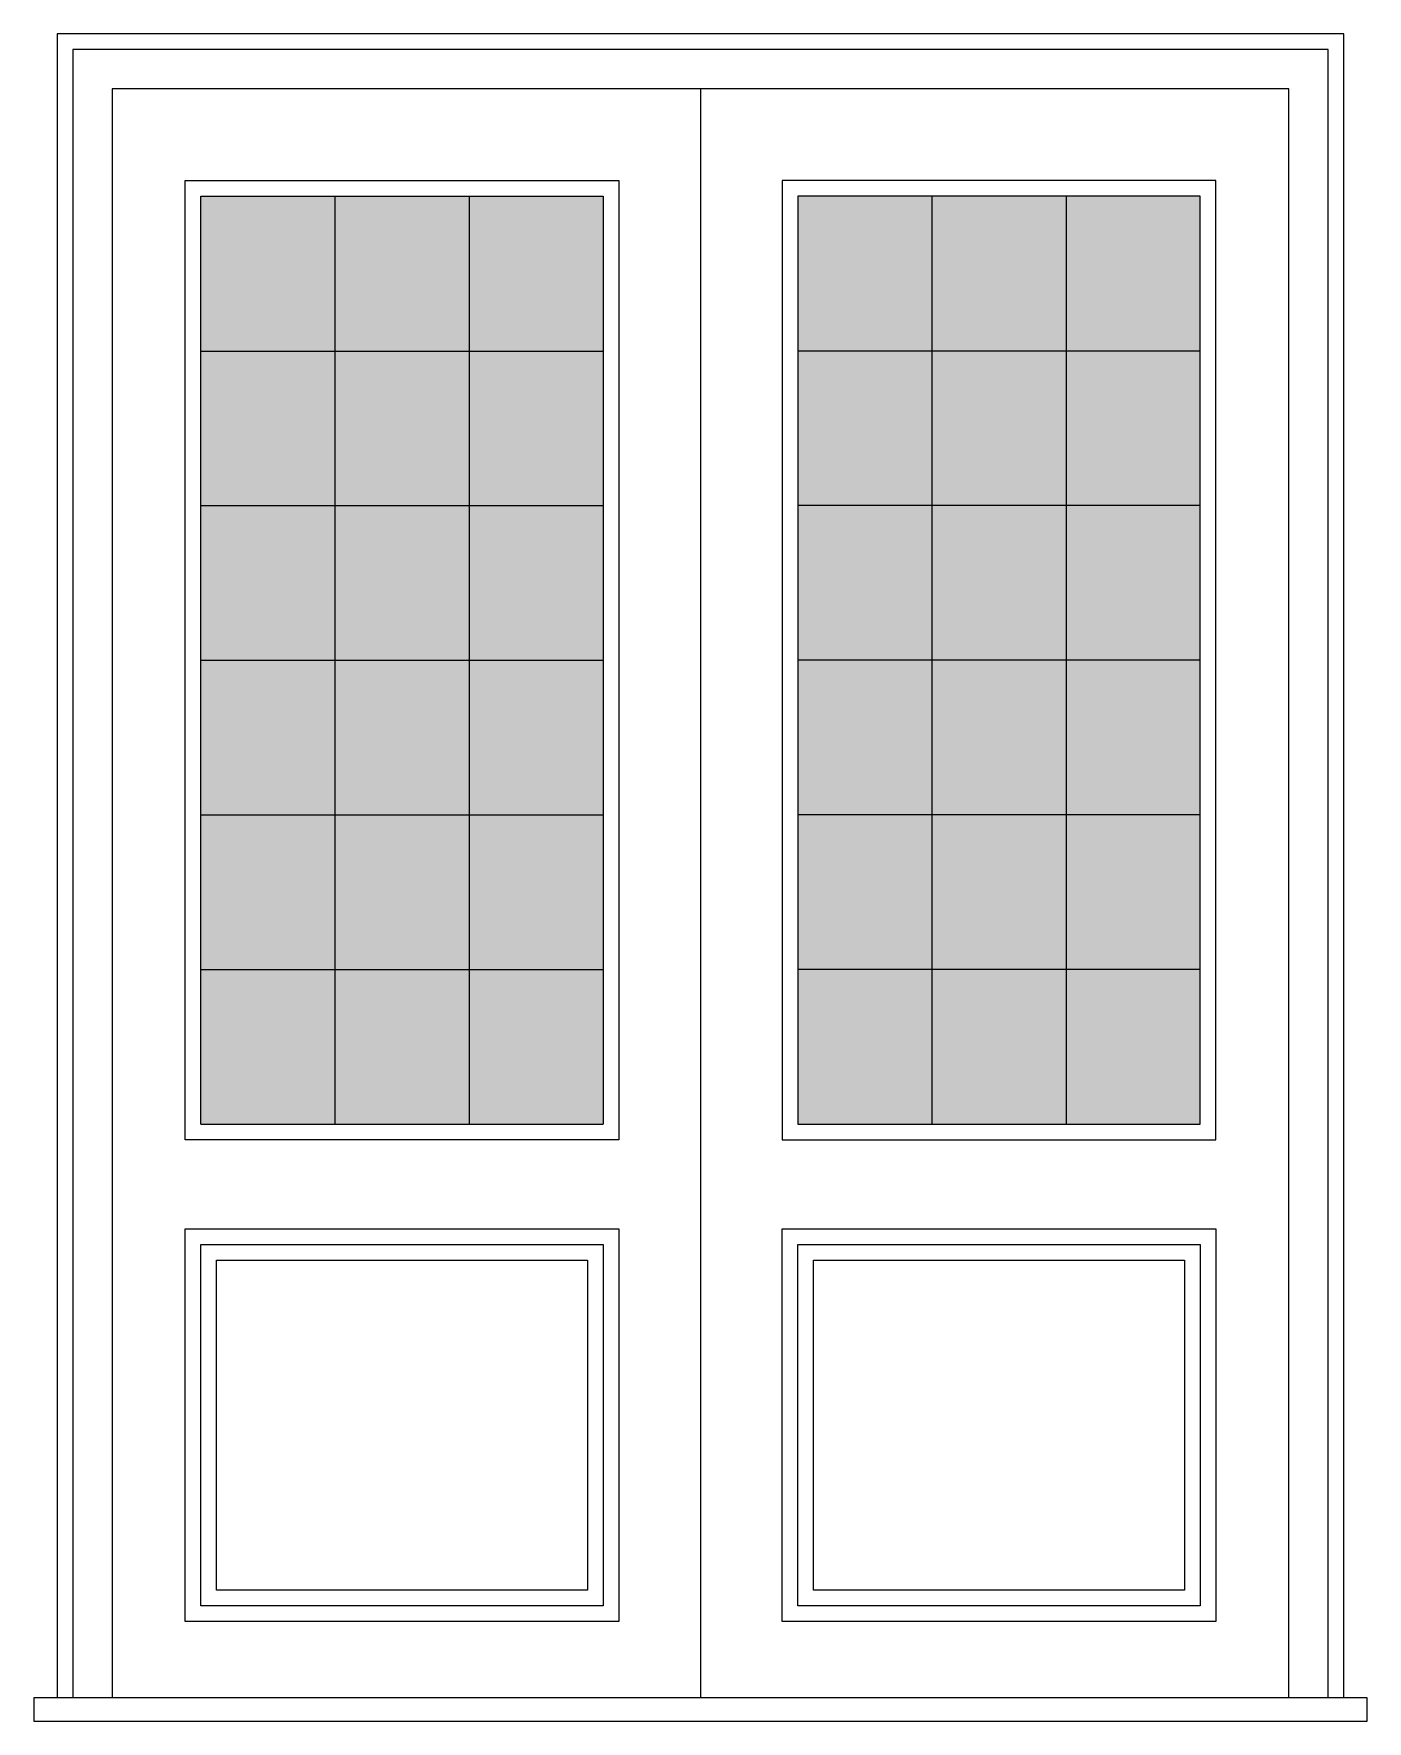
# Model space of a CAD drawing. Header units: millimetres. Extents: x 552.24 to 553.94, y 305.26 to 307.41.
import ezdxf

# ---------------------------------------------------------------- set-up
doc = ezdxf.new("R2010")
doc.units = ezdxf.units.MM
for name, color, linetype in [('005', 243, 'Continuous'), ('015', 12, 'Continuous'), ('Vidro', 7, 'Continuous')]:
    doc.layers.add(name, color=color, linetype=linetype)

msp = doc.modelspace()

# ---------------------------------------------------------------- hatches: boundary and pattern name
at = {"layer": 'Vidro'}
h = msp.add_hatch(color=4, dxfattribs=at)
h.dxf.hatch_style = 1
h.paths.add_polyline_path([(552.6203, 307.2022), (552.4493, 307.2022), (552.4493, 307.0051), (552.6203, 307.0051)])
h.paths.add_polyline_path([(552.7913, 307.2022), (552.6203, 307.2022), (552.6203, 307.0051), (552.7913, 307.0051)])
h.paths.add_polyline_path([(552.9623, 307.2022), (552.7913, 307.2022), (552.7913, 307.0051), (552.9623, 307.0051)])
h.paths.add_polyline_path([(552.9623, 307.0051), (552.7913, 307.0051), (552.7913, 306.8081), (552.9623, 306.8081)])
h.paths.add_polyline_path([(552.7913, 307.0051), (552.6203, 307.0051), (552.6203, 306.8081), (552.7913, 306.8081)])
h.paths.add_polyline_path([(552.6203, 307.0051), (552.4493, 307.0051), (552.4493, 306.8081), (552.6203, 306.8081)])
h.paths.add_polyline_path([(552.6203, 306.8081), (552.4493, 306.8081), (552.4493, 306.611), (552.6203, 306.611)])
h.paths.add_polyline_path([(552.7913, 306.8081), (552.6203, 306.8081), (552.6203, 306.611), (552.7913, 306.611)])
h.paths.add_polyline_path([(552.9623, 306.8081), (552.7913, 306.8081), (552.7913, 306.611), (552.9623, 306.611)])
h.paths.add_polyline_path([(552.9623, 306.611), (552.7913, 306.611), (552.7913, 306.414), (552.9623, 306.414)])
h.paths.add_polyline_path([(552.7913, 306.611), (552.6203, 306.611), (552.6203, 306.414), (552.7913, 306.414)])
h.paths.add_polyline_path([(552.6203, 306.611), (552.4493, 306.611), (552.4493, 306.414), (552.6203, 306.414)])
h.paths.add_polyline_path([(552.6203, 306.414), (552.4493, 306.414), (552.4493, 306.2169), (552.6203, 306.2169)])
h.paths.add_polyline_path([(552.7913, 306.414), (552.6203, 306.414), (552.6203, 306.2169), (552.7913, 306.2169)])
h.paths.add_polyline_path([(552.9623, 306.414), (552.7913, 306.414), (552.7913, 306.2169), (552.9623, 306.2169)])
h.paths.add_polyline_path([(552.9623, 306.2169), (552.7913, 306.2169), (552.7913, 306.0199), (552.9623, 306.0199)])
h.paths.add_polyline_path([(552.7913, 306.2169), (552.6203, 306.2169), (552.6203, 306.0199), (552.7913, 306.0199)])
h.paths.add_polyline_path([(552.6203, 306.2169), (552.4493, 306.2169), (552.4493, 306.0199), (552.6203, 306.0199)])
h.paths.add_polyline_path([(553.3813, 306.2169), (553.2103, 306.2169), (553.2103, 306.0199), (553.3813, 306.0199)])
h.paths.add_polyline_path([(553.5523, 306.2169), (553.3813, 306.2169), (553.3813, 306.0199), (553.5523, 306.0199)])
h.paths.add_polyline_path([(553.7233, 306.2169), (553.5523, 306.2169), (553.5523, 306.0199), (553.7233, 306.0199)])
h.paths.add_polyline_path([(553.7233, 306.414), (553.5523, 306.414), (553.5523, 306.2169), (553.7233, 306.2169)])
h.paths.add_polyline_path([(553.5523, 306.414), (553.3813, 306.414), (553.3813, 306.2169), (553.5523, 306.2169)])
h.paths.add_polyline_path([(553.3813, 306.414), (553.2103, 306.414), (553.2103, 306.2169), (553.3813, 306.2169)])
h.paths.add_polyline_path([(553.3813, 306.611), (553.2103, 306.611), (553.2103, 306.414), (553.3813, 306.414)])
h.paths.add_polyline_path([(553.7233, 306.611), (553.5523, 306.611), (553.5523, 306.414), (553.7233, 306.414)])
h.paths.add_polyline_path([(553.5523, 306.611), (553.3813, 306.611), (553.3813, 306.414), (553.5523, 306.414)])
h.paths.add_polyline_path([(553.3813, 306.8081), (553.2103, 306.8081), (553.2103, 306.611), (553.3813, 306.611)])
h.paths.add_polyline_path([(553.5523, 306.8081), (553.3813, 306.8081), (553.3813, 306.611), (553.5523, 306.611)])
h.paths.add_polyline_path([(553.7233, 306.8081), (553.5523, 306.8081), (553.5523, 306.611), (553.7233, 306.611)])
h.paths.add_polyline_path([(553.7233, 307.0051), (553.5523, 307.0051), (553.5523, 306.8081), (553.7233, 306.8081)])
h.paths.add_polyline_path([(553.5523, 307.0051), (553.3813, 307.0051), (553.3813, 306.8081), (553.5523, 306.8081)])
h.paths.add_polyline_path([(553.3813, 307.0051), (553.2103, 307.0051), (553.2103, 306.8081), (553.3813, 306.8081)])
h.paths.add_polyline_path([(553.3813, 307.2022), (553.2103, 307.2022), (553.2103, 307.0051), (553.3813, 307.0051)])
h.paths.add_polyline_path([(553.5523, 307.2022), (553.3813, 307.2022), (553.3813, 307.0051), (553.5523, 307.0051)])
h.paths.add_polyline_path([(553.7233, 307.2022), (553.5523, 307.2022), (553.5523, 307.0051), (553.7233, 307.0051)])

# ---------------------------------------------------------------- linework, layer by layer
at = {"layer": '005'}
for p, q in [((552.4493, 307.2022), (552.9623, 307.2022)), ((552.4493, 306.0199), (552.4493, 307.2022)), ((552.9623, 307.2022), (552.9623, 306.0199)), ((553.7233, 307.2022), (553.2103, 307.2022)), ((553.2103, 307.2022), (553.2103, 306.0199)), ((553.7233, 306.0199), (553.7233, 307.2022)), ((552.4493, 306.0199), (552.9623, 306.0199)), ((553.2103, 306.0199), (553.7233, 306.0199))]:
    msp.add_line(p, q, dxfattribs=at)
for points in [[(553.0863, 307.3393), (553.0863, 305.2893)], [(552.6203, 307.2022), (552.6203, 306.0199)], [(552.7913, 307.2022), (552.7913, 306.0199)], [(553.3813, 307.2022), (553.3813, 306.0199)], [(553.5523, 307.2022), (553.5523, 306.0199)], [(552.4493, 307.0051), (552.9623, 307.0051)], [(553.7233, 307.0051), (553.2103, 307.0051)], [(552.4493, 306.8081), (552.9623, 306.8081)], [(553.7233, 306.8081), (553.2103, 306.8081)], [(552.4493, 306.611), (552.9623, 306.611)], [(553.7233, 306.611), (553.2103, 306.611)], [(552.4493, 306.414), (552.9623, 306.414)], [(553.7233, 306.414), (553.2103, 306.414)], [(552.4493, 306.2169), (552.9623, 306.2169)], [(553.7233, 306.2169), (553.2103, 306.2169)], [(552.9823, 305.3863), (552.4293, 305.3863), (552.4293, 305.8867), (552.9823, 305.8867), (552.9823, 305.3863)], [(553.7433, 305.3863), (553.1903, 305.3863), (553.1903, 305.8867), (553.7433, 305.8867), (553.7433, 305.3863)]]:
    msp.add_lwpolyline(points, dxfattribs=at)
for points in [[(552.4293, 307.2222), (552.9823, 307.2222), (552.9823, 305.9999), (552.4293, 305.9999)], [(553.7433, 307.2222), (553.1903, 307.2222), (553.1903, 305.9999), (553.7433, 305.9999)], [(552.9623, 305.4063), (552.4493, 305.4063), (552.4493, 305.8667), (552.9623, 305.8667)], [(553.7233, 305.4063), (553.2103, 305.4063), (553.2103, 305.8667), (553.7233, 305.8667)], [(552.9423, 305.4263), (552.4693, 305.4263), (552.4693, 305.8467), (552.9423, 305.8467)], [(553.7033, 305.4263), (553.2303, 305.4263), (553.2303, 305.8467), (553.7033, 305.8467)]]:
    msp.add_lwpolyline(points, close=True, dxfattribs=at)
at = {"layer": '015'}
for points in [[(553.9063, 305.2893), (553.9063, 307.4093), (552.2663, 307.4093), (552.2663, 305.2893)], [(553.8863, 305.2893), (553.8863, 307.3893), (552.2863, 307.3893), (552.2863, 305.2893)], [(553.8363, 305.2893), (553.8363, 307.3393), (552.3363, 307.3393), (552.3363, 305.2893)], [(553.9063, 305.2893), (552.2863, 305.2893), (552.2363, 305.2893), (552.2363, 305.2593), (553.9063, 305.2593), (553.9363, 305.2593), (553.9363, 305.2893), (553.9063, 305.2893)]]:
    msp.add_lwpolyline(points, dxfattribs=at)

doc.saveas('drawing.dxf')
